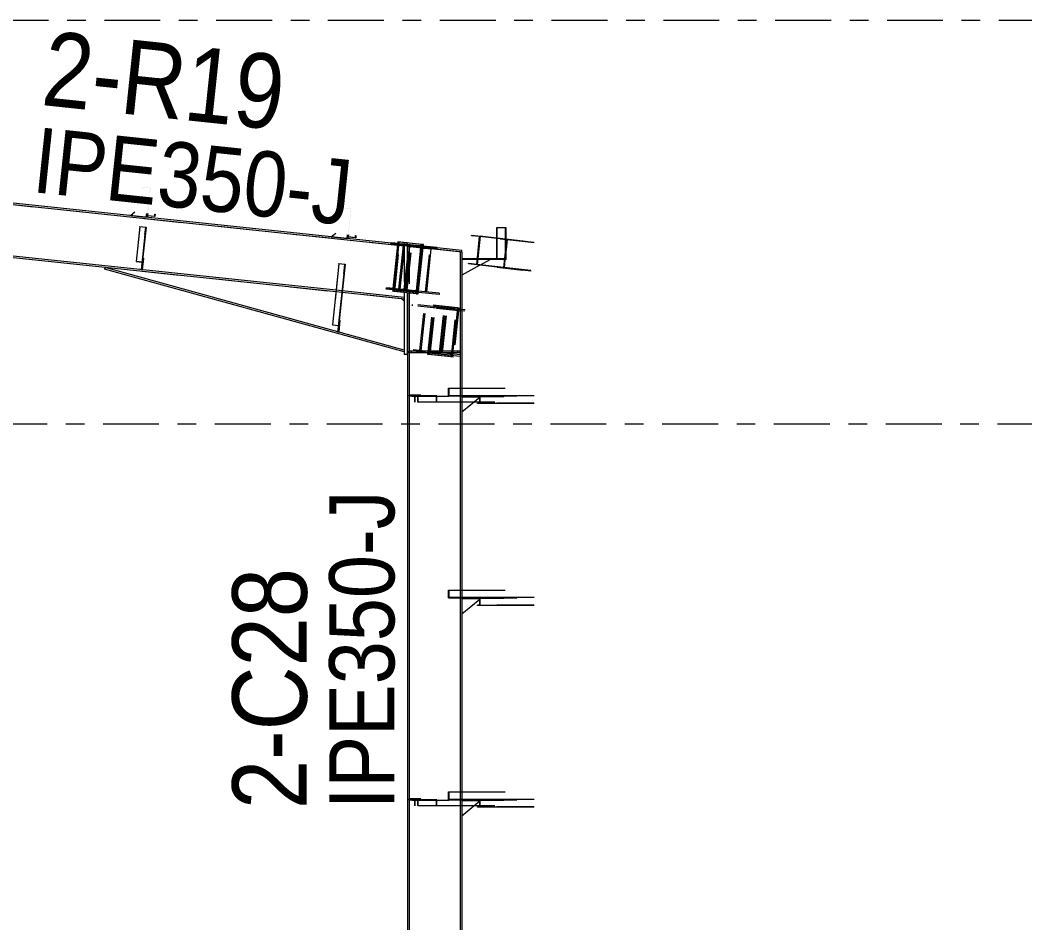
# Model space of a CAD drawing. Header units: millimetres. Extents: x -49 to 773, y -69 to 505.
# Drawn here: x 315.6 to 369.8, y 237.4 to 285.8 of the extents above; entities that cross this region are included whole.
import ezdxf

# ---------------------------------------------------------------- set-up
doc = ezdxf.new("R2010")
doc.units = ezdxf.units.MM
for name, pattern in [('XKITLINE00', [0]), ('XKITLINE02', [4, 2, -2]), ('XKITLINE03', [6, 3, -1, 1, -1])]:
    doc.linetypes.add(name, pattern=pattern)
for name, color, linetype, lineweight in [('Part', 2, 'Continuous', 0), ('PartMark', 7, 'Continuous', 0), ('S-grid', 1, 'Continuous', 0)]:
    doc.layers.add(name, color=color, linetype=linetype, lineweight=lineweight)
doc.styles.add('ARIAL', font='ARIAL.TTF')

# ---------------------------------------------------------------- blocks, each defined once
blk = doc.blocks.new('*A112')
at = {"layer": 'Part'}
blk.add_hatch(color=3, dxfattribs=at).paths.add_polyline_path([(333.544, 274.131), (333.555, 274.24), (333.57, 274.239), (333.557, 274.114), (333.143, 274.158), (333.3, 275.651), (332.916, 275.692), (332.904, 275.583), (332.889, 275.584), (332.902, 275.709), (333.317, 275.665), (333.159, 274.171)], flags=17)
blk = doc.blocks.new('*A113')
at = {"layer": 'Part'}
blk.add_hatch(color=3, dxfattribs=at).paths.add_polyline_path([(337.55, 265.605), (337.55, 265.622), (337.905, 265.622), (337.905, 265.288), (337.887, 265.288), (337.887, 265.605)], flags=17)
blk = doc.blocks.new('*A114')
at = {"layer": 'Part'}
blk.add_hatch(color=3, dxfattribs=at).paths.add_polyline_path([(321.972, 274.702), (321.974, 274.723), (322.305, 274.688), (322.263, 274.286), (322.246, 274.288), (322.286, 274.669)], flags=17)
blk = doc.blocks.new('*A115')
at = {"layer": 'Part'}
blk.add_hatch(color=3, dxfattribs=at).paths.add_polyline_path([(332.655, 272.709), (332.657, 272.735), (332.989, 272.7), (332.934, 272.181), (332.918, 272.183), (332.97, 272.676)], flags=17)
blk = doc.blocks.new('*A116')
at = {"layer": 'Part'}
blk.add_hatch(color=3, dxfattribs=at).paths.add_polyline_path([(335.449, 273.771), (335.457, 273.846), (336.848, 273.699), (336.84, 273.624), (336.174, 273.694), (335.928, 271.357), (336.593, 271.287), (336.585, 271.213), (335.195, 271.359), (335.202, 271.434), (335.868, 271.364), (336.114, 273.701)], flags=17)
blk = doc.blocks.new('*A166')
at = {"layer": 'Part'}
blk.add_hatch(color=3, dxfattribs=at).paths.add_polyline_path([(338.549, 255.19), (338.549, 254.803), (340.227, 254.803), (340.227, 254.387), (340.088, 254.387), (340.088, 254.402), (340.211, 254.402), (340.211, 254.788), (338.532, 254.788), (338.532, 255.205), (338.672, 255.205), (338.672, 255.19)], flags=17)
blk = doc.blocks.new('*A167')
at = {"layer": 'Part'}
blk.add_hatch(color=3, dxfattribs=at).paths.add_polyline_path([(338.549, 255.19), (338.549, 254.803), (340.227, 254.803), (340.227, 254.387), (340.088, 254.387), (340.088, 254.402), (340.211, 254.402), (340.211, 254.788), (338.532, 254.788), (338.532, 255.205), (338.672, 255.205), (338.672, 255.19)], flags=17)
blk = doc.blocks.new('*A176')
at = {"layer": 'Part'}
blk.add_hatch(color=3, dxfattribs=at).paths.add_polyline_path([(337.55, 243.938), (337.55, 243.955), (337.905, 243.955), (337.905, 243.622), (337.887, 243.622), (337.887, 243.938)], flags=17)
blk = doc.blocks.new('*A177')
at = {"layer": 'Part'}
blk.add_hatch(color=3, dxfattribs=at).paths.add_polyline_path([(322.77, 275.267), (322.782, 275.377), (322.797, 275.375), (322.784, 275.251), (322.369, 275.294), (322.527, 276.788), (322.142, 276.828), (322.131, 276.719), (322.116, 276.721), (322.129, 276.845), (322.543, 276.801), (322.386, 275.308)], flags=17)
blk = doc.blocks.new('*A207')
at = {"layer": 'Part'}
blk.add_hatch(color=3, dxfattribs=at).paths.add_polyline_path([(338.549, 244.357), (338.549, 243.97), (340.227, 243.97), (340.227, 243.553), (340.088, 243.553), (340.088, 243.568), (340.211, 243.568), (340.211, 243.955), (338.532, 243.955), (338.532, 244.372), (338.672, 244.372), (338.672, 244.357)], flags=17)
blk = doc.blocks.new('*A208')
at = {"layer": 'Part'}
blk.add_hatch(color=3, dxfattribs=at).paths.add_polyline_path([(338.549, 244.357), (338.549, 243.97), (340.227, 243.97), (340.227, 243.553), (340.088, 243.553), (340.088, 243.568), (340.211, 243.568), (340.211, 243.955), (338.532, 243.955), (338.532, 244.372), (338.672, 244.372), (338.672, 244.357)], flags=17)
blk = doc.blocks.new('*A213')
at = {"layer": 'Part'}
blk.add_hatch(color=3, dxfattribs=at).paths.add_polyline_path([(339.762, 274.225), (339.764, 274.242), (340.227, 274.192), (340.066, 272.659), (339.602, 272.708), (339.604, 272.725), (340.049, 272.677), (340.207, 274.178)], flags=17)
blk = doc.blocks.new('*A214')
at = {"layer": 'Part'}
blk.add_hatch(color=3, dxfattribs=at).paths.add_polyline_path([(338.549, 266.023), (338.549, 265.637), (340.227, 265.637), (340.227, 265.22), (340.088, 265.22), (340.088, 265.235), (340.211, 265.235), (340.211, 265.622), (338.532, 265.622), (338.532, 266.038), (338.672, 266.038), (338.672, 266.023)], flags=17)
blk = doc.blocks.new('*A215')
at = {"layer": 'Part'}
blk.add_hatch(color=3, dxfattribs=at).paths.add_polyline_path([(338.549, 266.023), (338.549, 265.637), (340.227, 265.637), (340.227, 265.22), (340.088, 265.22), (340.088, 265.235), (340.211, 265.235), (340.211, 265.622), (338.532, 265.622), (338.532, 266.038), (338.672, 266.038), (338.672, 266.023)], flags=17)
blk = doc.blocks.new('*A216')
at = {"layer": 'Part'}
blk.add_hatch(color=3, dxfattribs=at).paths.add_polyline_path([(333.544, 274.131), (333.555, 274.24), (333.57, 274.239), (333.557, 274.114), (333.143, 274.158), (333.3, 275.651), (332.916, 275.692), (332.904, 275.583), (332.889, 275.584), (332.902, 275.709), (333.317, 275.665), (333.159, 274.171)], flags=17)
blk = doc.blocks.new('*A217')
at = {"layer": 'Part'}
blk.add_hatch(color=3, dxfattribs=at).paths.add_polyline_path([(322.77, 275.267), (322.782, 275.377), (322.797, 275.375), (322.784, 275.251), (322.369, 275.294), (322.527, 276.788), (322.142, 276.828), (322.131, 276.719), (322.116, 276.721), (322.129, 276.845), (322.543, 276.801), (322.386, 275.308)], flags=17)
blk = doc.blocks.new('*A733')
at = {"layer": 'S-grid', "color": 1, "linetype": 'XKITLINE03', "lineweight": 0}
blk.add_line((134.068, 285.788), (369.833, 285.788), dxfattribs=at)
blk = doc.blocks.new('*A734')
at = {"layer": 'S-grid', "color": 1, "linetype": 'XKITLINE03', "lineweight": 0}
blk.add_line((-10, 264.122), (369.833, 264.122), dxfattribs=at)
blk = doc.blocks.new('*A739')
at = {"layer": 'Part', "color": 2, "linetype": 'XKITLINE00', "lineweight": 0}
for p, q in [((333.143, 274.158), (333.155, 274.274)), ((333.557, 274.114), (333.143, 274.158)), ((333.17, 274.273), (333.159, 274.171)), ((333.159, 274.171), (333.544, 274.131)), ((333.544, 274.131), (333.554, 274.232)), ((333.554, 274.232), (333.555, 274.24)), ((333.555, 274.24), (333.57, 274.239)), ((333.569, 274.23), (333.557, 274.114)), ((333.57, 274.239), (333.569, 274.23))]:
    blk.add_line(p, q, dxfattribs=at)
blk = doc.blocks.new('*A740')
at = {"layer": 'Part', "color": 2, "linetype": 'XKITLINE00', "lineweight": 0}
for p, q in [((320.109, 272.516), (320.085, 272.428)), ((336.15, 268.086), (320.109, 272.516)), ((336.15, 267.991), (320.085, 272.428)), ((336.15, 270.703), (336.029, 270.837))]:
    blk.add_line(p, q, dxfattribs=at)
at = {"layer": 'Part', "color": 7, "linetype": 'XKITLINE02', "lineweight": 0}
for p, q in [((336.029, 270.837), (320.109, 272.516)), ((336.15, 270.703), (336.15, 267.991))]:
    blk.add_line(p, q, dxfattribs=at)
blk = doc.blocks.new('*A741')
at = {"layer": 'Part', "color": 7, "linetype": 'XKITLINE02', "lineweight": 0}
for p, q in [((341.505, 265.622), (339.25, 265.622)), ((339.25, 265.622), (339.25, 265.58)), ((339.25, 265.622), (339.25, 265.58)), ((340.116, 265.58), (340.116, 265.622)), ((341.505, 265.58), (340.211, 265.58)), ((341.021, 265.58), (341.021, 265.622)), ((341.505, 265.58), (341.505, 265.622))]:
    blk.add_line(p, q, dxfattribs=at)
at = {"layer": 'Part', "color": 2, "linetype": 'XKITLINE00', "lineweight": 0}
for p, q in [((339.25, 265.58), (340.211, 265.58)), ((339.86, 265.58), (339.86, 265.622))]:
    blk.add_line(p, q, dxfattribs=at)
blk = doc.blocks.new('*A742')
at = {"layer": 'Part', "color": 7, "linetype": 'XKITLINE02', "lineweight": 0}
for p, q in [((336.56, 265.622), (336.56, 265.605)), ((341.024, 265.622), (336.56, 265.622)), ((336.56, 265.605), (340.993, 265.605)), ((336.73, 265.288), (336.73, 265.605)), ((336.739, 265.288), (336.739, 265.622)), ((339.906, 265.288), (336.73, 265.288)), ((341.024, 265.288), (340.211, 265.288))]:
    blk.add_line(p, q, dxfattribs=at)
at = {"layer": 'Part', "color": 2, "linetype": 'XKITLINE00', "lineweight": 0}
blk.add_line((340.211, 265.288), (339.906, 265.288), dxfattribs=at)
blk = doc.blocks.new('*A743')
at = {"layer": 'Part', "color": 2, "linetype": 'XKITLINE00', "lineweight": 0}
for p, q in [((336.597, 265.622), (336.597, 265.605)), ((336.597, 265.605), (337.55, 265.605)), ((337.905, 265.622), (336.729, 265.622)), ((336.895, 265.288), (336.895, 265.605)), ((337.55, 265.605), (337.55, 265.622)), ((337.887, 265.605), (337.55, 265.605)), ((337.887, 265.288), (337.887, 265.605)), ((337.905, 265.288), (337.905, 265.622)), ((337.905, 265.288), (336.895, 265.288))]:
    blk.add_line(p, q, dxfattribs=at)
at = {"layer": 'Part', "color": 7, "linetype": 'XKITLINE02', "lineweight": 0}
for p, q in [((336.729, 265.622), (336.597, 265.622)), ((336.91, 265.288), (336.91, 265.622))]:
    blk.add_line(p, q, dxfattribs=at)
blk = doc.blocks.new('*A744')
at = {"layer": 'Part', "color": 7, "linetype": 'XKITLINE02', "lineweight": 0}
for p, q in [((337.05, 265.663), (336.425, 265.663)), ((336.425, 265.663), (336.425, 265.622)), ((336.425, 265.622), (337.05, 265.622)), ((336.55, 265.622), (336.55, 265.663)), ((337.05, 265.622), (337.05, 265.663))]:
    blk.add_line(p, q, dxfattribs=at)
blk = doc.blocks.new('*A745')
at = {"layer": 'Part', "color": 2, "linetype": 'XKITLINE00', "lineweight": 0}
for p, q in [((337.05, 265.663), (336.425, 265.663)), ((336.729, 265.622), (336.425, 265.622)), ((337.05, 265.622), (337.05, 265.663))]:
    blk.add_line(p, q, dxfattribs=at)
at = {"layer": 'Part', "color": 7, "linetype": 'XKITLINE02', "lineweight": 0}
for p, q in [((336.425, 265.622), (336.425, 265.663)), ((336.55, 265.622), (336.55, 265.663)), ((337.05, 265.622), (336.729, 265.622))]:
    blk.add_line(p, q, dxfattribs=at)
blk = doc.blocks.new('*A746')
at = {"layer": 'Part', "color": 7, "linetype": 'XKITLINE02', "lineweight": 0}
for p, q in [((336.594, 270.541), (336.586, 270.467)), ((338.878, 270.225), (336.586, 270.467)), ((338.886, 270.3), (336.594, 270.541)), ((337.005, 268.06), (337.252, 270.397)), ((337.065, 268.053), (337.312, 270.39)), ((337.767, 270.342), (337.775, 270.417)), ((337.977, 270.32), (337.985, 270.395)), ((338.052, 267.949), (338.298, 270.286)), ((338.1, 267.944), (338.346, 270.281)), ((338.878, 270.225), (338.886, 270.3)), ((336.34, 268.13), (336.333, 268.069)), ((338.624, 267.813), (336.333, 268.055)), ((338.631, 267.888), (336.34, 268.13)), ((337.512, 267.931), (337.52, 268.005)), ((337.723, 267.908), (337.731, 267.983)), ((338.631, 267.888), (338.624, 267.813))]:
    blk.add_line(p, q, dxfattribs=at)
at = {"layer": 'Part', "color": 2, "linetype": 'XKITLINE00', "lineweight": 0}
for p in [(336.333, 268.069), (336.333, 268.055)]:
    blk.add_line(p, (336.332, 268.055), dxfattribs=at)
blk = doc.blocks.new('*A747')
at = {"layer": 'Part', "color": 7, "linetype": 'XKITLINE02', "lineweight": 0}
for p, q in [((337.43, 267.856), (337.709, 270.508)), ((337.485, 267.85), (337.765, 270.502)), ((337.709, 270.508), (339.024, 270.369)), ((338.689, 267.723), (338.969, 270.375)), ((339.024, 270.369), (338.745, 267.717)), ((338.745, 267.717), (337.43, 267.856))]:
    blk.add_line(p, q, dxfattribs=at)
blk = doc.blocks.new('*A748')
at = {"layer": 'Part', "color": 7, "linetype": 'XKITLINE02', "lineweight": 0}
for p, q in [((337.493, 267.849), (337.772, 270.501)), ((337.549, 267.843), (337.828, 270.495)), ((337.772, 270.501), (339.088, 270.362)), ((338.752, 267.716), (339.032, 270.368)), ((339.088, 270.362), (338.808, 267.71)), ((338.808, 267.71), (337.493, 267.849))]:
    blk.add_line(p, q, dxfattribs=at)
blk = doc.blocks.new('*A749')
at = {"layer": 'Part', "color": 7, "linetype": 'XKITLINE02', "lineweight": 0}
for p, q in [((339.25, 265.58), (339.25, 264.747)), ((340.259, 265.58), (339.25, 265.58)), ((340.211, 265.54), (340.259, 265.58))]:
    blk.add_line(p, q, dxfattribs=at)
at = {"layer": 'Part', "color": 2, "linetype": 'XKITLINE00', "lineweight": 0}
blk.add_line((340.211, 265.54), (339.25, 264.747), dxfattribs=at)
blk = doc.blocks.new('*A750')
at = {"layer": 'Part', "color": 7, "linetype": 'XKITLINE02', "lineweight": 0}
for p, q in [((341.505, 254.788), (339.25, 254.788)), ((339.25, 254.788), (339.25, 254.747)), ((339.25, 254.788), (339.25, 254.747)), ((340.116, 254.747), (340.116, 254.788)), ((341.505, 254.747), (340.211, 254.747)), ((341.021, 254.747), (341.021, 254.788)), ((341.505, 254.747), (341.505, 254.788))]:
    blk.add_line(p, q, dxfattribs=at)
at = {"layer": 'Part', "color": 2, "linetype": 'XKITLINE00', "lineweight": 0}
for p, q in [((339.25, 254.747), (340.211, 254.747)), ((339.86, 254.747), (339.86, 254.788))]:
    blk.add_line(p, q, dxfattribs=at)
blk = doc.blocks.new('*A751')
at = {"layer": 'Part', "color": 7, "linetype": 'XKITLINE02', "lineweight": 0}
for p, q in [((339.25, 254.747), (339.25, 253.913)), ((340.259, 254.747), (339.25, 254.747)), ((340.211, 254.707), (340.259, 254.747))]:
    blk.add_line(p, q, dxfattribs=at)
at = {"layer": 'Part', "color": 2, "linetype": 'XKITLINE00', "lineweight": 0}
blk.add_line((340.211, 254.707), (339.25, 253.913), dxfattribs=at)
blk = doc.blocks.new('*A752')
at = {"layer": 'Part', "color": 7, "linetype": 'XKITLINE02', "lineweight": 0}
for p, q in [((332.671, 269.686), (332.606, 269.065)), ((332.647, 269.061), (332.712, 269.682)), ((332.712, 269.682), (332.671, 269.686)), ((332.606, 269.065), (332.647, 269.061)), ((332.619, 269.189), (332.66, 269.185))]:
    blk.add_line(p, q, dxfattribs=at)
blk = doc.blocks.new('*A753')
at = {"layer": 'Part', "color": 2, "linetype": 'XKITLINE00', "lineweight": 0}
for p, q in [((332.606, 269.065), (332.649, 269.473)), ((332.712, 269.682), (332.647, 269.061)), ((332.671, 269.686), (332.712, 269.682)), ((332.647, 269.061), (332.606, 269.065))]:
    blk.add_line(p, q, dxfattribs=at)
at = {"layer": 'Part', "color": 7, "linetype": 'XKITLINE02', "lineweight": 0}
for p, q in [((332.649, 269.473), (332.671, 269.686)), ((332.619, 269.189), (332.66, 269.185))]:
    blk.add_line(p, q, dxfattribs=at)
blk = doc.blocks.new('*A754')
at = {"layer": 'Part', "color": 7, "linetype": 'XKITLINE02', "lineweight": 0}
for p, q in [((339.158, 268.024), (336.425, 268.024)), ((336.425, 268.024), (336.425, 267.94)), ((339.158, 267.94), (336.425, 267.94)), ((336.55, 267.94), (336.55, 268.024)), ((339.033, 267.94), (339.033, 268.024)), ((339.158, 267.94), (339.158, 268.024))]:
    blk.add_line(p, q, dxfattribs=at)
blk = doc.blocks.new('*A755')
at = {"layer": 'Part', "color": 2, "linetype": 'XKITLINE00', "lineweight": 0}
for p, q in [((339.158, 268.024), (336.425, 268.024)), ((339.158, 267.94), (336.425, 267.94))]:
    blk.add_line(p, q, dxfattribs=at)
at = {"layer": 'Part', "color": 7, "linetype": 'XKITLINE02', "lineweight": 0}
for p, q in [((336.425, 267.94), (336.425, 268.024)), ((336.55, 267.94), (336.55, 268.024)), ((339.033, 267.94), (339.033, 268.024)), ((339.158, 267.94), (339.158, 268.024))]:
    blk.add_line(p, q, dxfattribs=at)
blk = doc.blocks.new('*A756')
at = {"layer": 'Part', "color": 2, "linetype": 'XKITLINE00', "lineweight": 0}
for p, q in [((321.972, 274.702), (321.775, 272.841)), ((321.972, 274.702), (321.974, 274.723)), ((322.286, 274.669), (321.972, 274.702)), ((321.974, 274.723), (322.305, 274.688)), ((322.305, 274.688), (322.101, 272.752)), ((322.246, 274.288), (322.286, 274.669)), ((322.246, 274.288), (322.063, 272.548)), ((322.263, 274.286), (322.246, 274.288)), ((321.775, 272.841), (322.09, 272.808)), ((322.063, 272.548), (322.079, 272.546))]:
    blk.add_line(p, q, dxfattribs=at)
at = {"layer": 'Part', "color": 7, "linetype": 'XKITLINE02', "lineweight": 0}
for p, q in [((321.777, 272.855), (322.108, 272.82)), ((322.101, 272.752), (322.079, 272.546))]:
    blk.add_line(p, q, dxfattribs=at)
blk = doc.blocks.new('*A757')
at = {"layer": 'Part', "color": 7, "linetype": 'XKITLINE02', "lineweight": 0}
for p, q in [((321.974, 274.723), (321.775, 272.841)), ((322.286, 274.669), (322.063, 272.548)), ((322.079, 272.546), (322.305, 274.688)), ((321.775, 272.841), (322.09, 272.808)), ((321.777, 272.855), (322.108, 272.82)), ((322.063, 272.548), (322.079, 272.546))]:
    blk.add_line(p, q, dxfattribs=at)
blk = doc.blocks.new('*A758')
at = {"layer": 'Part', "color": 7, "linetype": 'XKITLINE02', "lineweight": 0}
for p, q in [((322.101, 272.752), (322.13, 273.024)), ((322.077, 272.526), (322.119, 272.522)), ((322.106, 272.398), (322.064, 272.402))]:
    blk.add_line(p, q, dxfattribs=at)
at = {"layer": 'Part', "color": 2, "linetype": 'XKITLINE00', "lineweight": 0}
for p, q in [((322.13, 273.024), (322.171, 273.019)), ((322.064, 272.402), (322.101, 272.752)), ((322.171, 273.019), (322.106, 272.398))]:
    blk.add_line(p, q, dxfattribs=at)
blk = doc.blocks.new('*A759')
at = {"layer": 'Part', "color": 7, "linetype": 'XKITLINE02', "lineweight": 0}
for p, q in [((322.13, 273.024), (322.064, 272.402)), ((322.171, 273.019), (322.13, 273.024)), ((322.077, 272.526), (322.119, 272.522)), ((322.106, 272.398), (322.171, 273.019)), ((322.064, 272.402), (322.106, 272.398))]:
    blk.add_line(p, q, dxfattribs=at)
blk = doc.blocks.new('*A760')
at = {"layer": 'Part', "color": 2, "linetype": 'XKITLINE00', "lineweight": 0}
blk.add_line((321.71, 275.481), (321.49, 275.303), dxfattribs=at)
at = {"layer": 'Part', "color": 7, "linetype": 'XKITLINE02', "lineweight": 0}
for p, q in [((321.49, 275.303), (322.319, 275.216)), ((322.319, 275.216), (322.34, 275.415))]:
    blk.add_line(p, q, dxfattribs=at)
blk = doc.blocks.new('*A761')
at = {"layer": 'Part', "color": 2, "linetype": 'XKITLINE00', "lineweight": 0}
for p, q in [((322.34, 275.415), (322.319, 275.216)), ((322.369, 275.294), (322.36, 275.212))]:
    blk.add_line(p, q, dxfattribs=at)
at = {"layer": 'Part', "color": 7, "linetype": 'XKITLINE02', "lineweight": 0}
for p, q in [((322.36, 275.212), (322.319, 275.216)), ((322.369, 275.294), (322.381, 275.41))]:
    blk.add_line(p, q, dxfattribs=at)
blk = doc.blocks.new('*A764')
at = {"layer": 'Part', "color": 7, "linetype": 'XKITLINE02', "lineweight": 0}
for p, q in [((335.988, 273.714), (335.996, 273.789)), ((337.174, 273.589), (335.988, 273.714)), ((337.182, 273.664), (335.996, 273.789)), ((336.273, 271.321), (336.52, 273.658)), ((336.322, 271.316), (336.568, 273.653)), ((336.522, 273.658), (336.529, 273.732)), ((337.1, 273.597), (337.107, 273.671)), ((337.182, 273.539), (337.187, 273.588)), ((337.242, 273.533), (337.182, 273.539)), ((337.308, 271.212), (337.549, 273.501)), ((335.734, 271.302), (335.742, 271.377)), ((335.734, 271.302), (336.919, 271.177)), ((336.927, 271.252), (335.742, 271.377)), ((336.635, 271.207), (336.643, 271.282)), ((336.845, 271.185), (336.853, 271.26))]:
    blk.add_line(p, q, dxfattribs=at)
at = {"layer": 'Part', "color": 2, "linetype": 'XKITLINE00', "lineweight": 0}
for p, q in [((337.912, 273.511), (337.174, 273.589)), ((337.92, 273.586), (337.182, 273.664)), ((337.242, 273.533), (337.247, 273.581)), ((337.912, 273.511), (337.92, 273.586)), ((337.61, 273.494), (337.242, 273.533)), ((337.368, 271.206), (337.61, 273.494)), ((338.026, 271.061), (336.919, 271.177)), ((338.034, 271.135), (336.927, 271.252)), ((338.034, 271.135), (338.026, 271.061))]:
    blk.add_line(p, q, dxfattribs=at)
blk = doc.blocks.new('*A765')
at = {"layer": 'Part', "color": 7, "linetype": 'XKITLINE02', "lineweight": 0}
for p, q in [((335.875, 273.885), (335.595, 271.233)), ((335.651, 271.227), (335.931, 273.879)), ((337.127, 273.753), (335.875, 273.885)), ((336.847, 271.101), (335.595, 271.233))]:
    blk.add_line(p, q, dxfattribs=at)
at = {"layer": 'Part', "color": 2, "linetype": 'XKITLINE00', "lineweight": 0}
for p, q in [((336.855, 271.1), (337.135, 273.752)), ((336.911, 271.095), (337.19, 273.747)), ((337.19, 273.747), (337.127, 273.753)), ((336.911, 271.095), (336.847, 271.101))]:
    blk.add_line(p, q, dxfattribs=at)
blk = doc.blocks.new('*A766')
at = {"layer": 'Part', "color": 2, "linetype": 'XKITLINE00', "lineweight": 0}
for p, q in [((335.795, 273.734), (335.549, 271.397)), ((335.812, 273.892), (335.803, 273.809)), ((337.071, 273.759), (335.812, 273.892)), ((336.792, 271.107), (337.071, 273.759)), ((336.847, 271.101), (337.127, 273.753)), ((337.071, 273.759), (337.127, 273.753)), ((335.541, 271.323), (335.532, 271.24)), ((336.792, 271.107), (335.532, 271.24)), ((336.847, 271.101), (336.792, 271.107))]:
    blk.add_line(p, q, dxfattribs=at)
at = {"layer": 'Part', "color": 7, "linetype": 'XKITLINE02', "lineweight": 0}
for p, q in [((335.588, 271.234), (335.868, 273.886)), ((335.803, 273.809), (335.795, 273.734)), ((337.127, 273.753), (337.071, 273.759)), ((335.549, 271.397), (335.541, 271.323)), ((336.792, 271.107), (336.847, 271.101))]:
    blk.add_line(p, q, dxfattribs=at)
blk = doc.blocks.new('*A767')
at = {"layer": 'Part', "color": 2, "linetype": 'XKITLINE00', "lineweight": 0}
blk.add_line((332.484, 274.345), (332.264, 274.167), dxfattribs=at)
at = {"layer": 'Part', "color": 7, "linetype": 'XKITLINE02', "lineweight": 0}
for p, q in [((332.264, 274.167), (333.093, 274.08)), ((333.093, 274.08), (333.114, 274.278))]:
    blk.add_line(p, q, dxfattribs=at)
blk = doc.blocks.new('*A768')
at = {"layer": 'Part', "color": 2, "linetype": 'XKITLINE00', "lineweight": 0}
for p, q in [((333.114, 274.278), (333.093, 274.08)), ((333.143, 274.158), (333.134, 274.075))]:
    blk.add_line(p, q, dxfattribs=at)
at = {"layer": 'Part', "color": 7, "linetype": 'XKITLINE02', "lineweight": 0}
for p, q in [((333.143, 274.158), (333.155, 274.274)), ((333.134, 274.075), (333.093, 274.08))]:
    blk.add_line(p, q, dxfattribs=at)
blk = doc.blocks.new('*A769')
at = {"layer": 'Part', "color": 7, "linetype": 'XKITLINE02', "lineweight": 0}
for p, q in [((332.657, 272.735), (332.309, 269.433)), ((332.97, 272.676), (332.603, 269.199)), ((332.619, 269.197), (332.989, 272.7)), ((332.309, 269.433), (332.624, 269.4)), ((332.31, 269.444), (332.642, 269.409)), ((332.603, 269.199), (332.619, 269.197))]:
    blk.add_line(p, q, dxfattribs=at)
blk = doc.blocks.new('*A770')
at = {"layer": 'Part', "color": 2, "linetype": 'XKITLINE00', "lineweight": 0}
for p, q in [((332.655, 272.709), (332.309, 269.433)), ((332.989, 272.7), (332.649, 269.473)), ((332.655, 272.709), (332.657, 272.735)), ((332.97, 272.676), (332.655, 272.709)), ((332.657, 272.735), (332.989, 272.7)), ((332.918, 272.183), (332.97, 272.676)), ((332.918, 272.183), (332.603, 269.199)), ((332.918, 272.183), (332.934, 272.181)), ((332.309, 269.433), (332.624, 269.4)), ((332.603, 269.199), (332.619, 269.197))]:
    blk.add_line(p, q, dxfattribs=at)
at = {"layer": 'Part', "color": 7, "linetype": 'XKITLINE02', "lineweight": 0}
for p, q in [((332.31, 269.444), (332.642, 269.409)), ((332.619, 269.197), (332.649, 269.473))]:
    blk.add_line(p, q, dxfattribs=at)
blk = doc.blocks.new('*A771')
at = {"layer": 'Part', "color": 7, "linetype": 'XKITLINE02', "lineweight": 0}
for p, q in [((336.15, 273.84), (336.15, 270.916)), ((336.3, 273.84), (336.15, 273.84)), ((336.317, 273.84), (336.317, 271.157))]:
    blk.add_line(p, q, dxfattribs=at)
at = {"layer": 'Part', "color": 2, "linetype": 'XKITLINE00', "lineweight": 0}
for p, q in [((336.317, 273.84), (336.3, 273.84)), ((336.317, 273.839), (336.317, 273.84)), ((336.15, 271.175), (336.15, 267.84)), ((336.317, 271.157), (336.317, 267.84)), ((336.317, 267.84), (336.15, 267.84))]:
    blk.add_line(p, q, dxfattribs=at)
blk = doc.blocks.new('*A772')
at = {"layer": 'Part', "color": 7, "linetype": 'XKITLINE02', "lineweight": 0}
for p, q in [((336.342, 273.737), (336.333, 273.654)), ((336.333, 273.654), (337.245, 273.558)), ((336.342, 273.737), (337.919, 273.571))]:
    blk.add_line(p, q, dxfattribs=at)
at = {"layer": 'Part', "color": 2, "linetype": 'XKITLINE00', "lineweight": 0}
for p, q in [((339.259, 273.429), (337.919, 273.571)), ((339.25, 273.346), (337.245, 273.558)), ((339.25, 273.346), (339.259, 273.429))]:
    blk.add_line(p, q, dxfattribs=at)
blk = doc.blocks.new('*A773')
at = {"layer": 'Part', "color": 2, "linetype": 'XKITLINE00', "lineweight": 0}
for p, q in [((341.624, 274.651), (341.103, 274.651)), ((341.103, 274.651), (341.103, 272.989)), ((341.14, 272.989), (341.14, 274.651)), ((341.624, 272.989), (341.624, 274.651)), ((341.103, 272.989), (341.624, 272.989))]:
    blk.add_line(p, q, dxfattribs=at)
at = {"layer": 'Part', "color": 7, "linetype": 'XKITLINE02', "lineweight": 0}
blk.add_line((341.587, 272.989), (341.587, 274.651), dxfattribs=at)
blk = doc.blocks.new('*A774')
at = {"layer": 'Part', "color": 7, "linetype": 'XKITLINE02', "lineweight": 0}
for p, q in [((339.25, 272.947), (339.25, 272.114)), ((340.78, 272.947), (339.25, 272.947)), ((340.219, 272.642), (340.78, 272.947))]:
    blk.add_line(p, q, dxfattribs=at)
at = {"layer": 'Part', "color": 2, "linetype": 'XKITLINE00', "lineweight": 0}
blk.add_line((340.219, 272.642), (339.25, 272.114), dxfattribs=at)
blk = doc.blocks.new('*A775')
at = {"layer": 'Part', "color": 2, "linetype": 'XKITLINE00', "lineweight": 0}
for p, q in [((340.082, 272.989), (339.25, 272.989)), ((340.077, 272.947), (339.25, 272.947)), ((339.86, 272.947), (339.86, 272.989)), ((341.624, 272.947), (341.006, 272.947)), ((341.624, 272.989), (341.01, 272.989)), ((341.14, 272.947), (341.14, 272.989)), ((341.624, 272.947), (341.624, 272.989))]:
    blk.add_line(p, q, dxfattribs=at)
at = {"layer": 'Part', "color": 7, "linetype": 'XKITLINE02', "lineweight": 0}
for p, q in [((339.25, 272.989), (339.25, 272.947)), ((341.006, 272.947), (340.077, 272.947)), ((341.01, 272.989), (340.082, 272.989)), ((340.116, 272.947), (340.116, 272.989))]:
    blk.add_line(p, q, dxfattribs=at)
blk = doc.blocks.new('*A776')
at = {"layer": 'Part', "color": 2, "linetype": 'XKITLINE00', "lineweight": 0}
for p, q in [((335.449, 273.771), (335.457, 273.846)), ((336.114, 273.701), (335.449, 273.771)), ((335.457, 273.846), (336.848, 273.699)), ((335.868, 271.364), (336.114, 273.701)), ((336.174, 273.694), (335.928, 271.357)), ((336.84, 273.624), (336.174, 273.694)), ((336.449, 273.666), (336.203, 271.328)), ((336.848, 273.699), (336.84, 273.624)), ((336.981, 273.609), (336.84, 273.624)), ((336.989, 273.684), (336.848, 273.699)), ((336.989, 273.684), (336.981, 273.609)), ((335.195, 271.359), (335.202, 271.434)), ((335.202, 271.434), (335.868, 271.364)), ((336.585, 271.213), (335.195, 271.359)), ((335.928, 271.357), (336.593, 271.287)), ((336.593, 271.287), (336.585, 271.213)), ((336.726, 271.198), (336.585, 271.213)), ((336.734, 271.272), (336.593, 271.287)), ((336.734, 271.272), (336.726, 271.198))]:
    blk.add_line(p, q, dxfattribs=at)
at = {"layer": 'Part', "color": 7, "linetype": 'XKITLINE02', "lineweight": 0}
for p, q in [((335.87, 273.727), (335.449, 273.771)), ((335.877, 273.801), (335.457, 273.846)), ((335.87, 273.727), (335.877, 273.801)), ((336.401, 273.671), (335.87, 273.727)), ((335.877, 273.801), (336.989, 273.684)), ((336.401, 273.671), (336.114, 273.701)), ((336.154, 271.334), (336.401, 273.671)), ((336.449, 273.666), (336.174, 273.694)), ((336.981, 273.609), (336.449, 273.666)), ((335.623, 271.39), (335.202, 271.434)), ((335.615, 271.315), (335.195, 271.359)), ((335.615, 271.315), (335.623, 271.39)), ((336.726, 271.198), (335.615, 271.315)), ((335.623, 271.39), (336.154, 271.334)), ((336.154, 271.334), (335.868, 271.364)), ((336.203, 271.328), (335.928, 271.357)), ((336.203, 271.328), (336.734, 271.272))]:
    blk.add_line(p, q, dxfattribs=at)
blk = doc.blocks.new('*A778')
at = {"layer": 'Part', "color": 7, "linetype": 'XKITLINE02', "lineweight": 0}
for p, q in [((337.894, 270.404), (337.886, 270.33)), ((337.886, 270.33), (339.25, 270.186)), ((337.894, 270.404), (339.25, 270.261)), ((338.171, 267.937), (338.417, 270.274)), ((338.219, 267.932), (338.465, 270.269)), ((338.997, 270.213), (339.005, 270.287)), ((337.639, 267.993), (337.631, 267.918)), ((337.631, 267.918), (339.163, 267.757)), ((339.171, 267.831), (337.639, 267.993)), ((338.742, 267.801), (338.75, 267.876))]:
    blk.add_line(p, q, dxfattribs=at)
at = {"layer": 'Part', "color": 2, "linetype": 'XKITLINE00', "lineweight": 0}
for p, q in [((339.425, 270.243), (339.25, 270.261)), ((339.417, 270.168), (339.25, 270.186))]:
    blk.add_line(p, q, dxfattribs=at)
blk = doc.blocks.new('*A934')
at = {"layer": 'Part', "color": 2, "linetype": 'XKITLINE00', "lineweight": 0}
for p, q in [((338.532, 254.788), (338.532, 255.205)), ((338.532, 255.205), (341.583, 255.205)), ((341.583, 255.19), (338.549, 255.19)), ((338.549, 255.19), (338.549, 254.803)), ((338.672, 255.19), (338.672, 255.205)), ((338.532, 254.788), (340.211, 254.788)), ((343.139, 254.803), (338.549, 254.803)), ((340.211, 254.402), (340.211, 254.788)), ((340.227, 254.387), (340.227, 254.803)), ((340.088, 254.387), (340.088, 254.402)), ((340.211, 254.402), (340.088, 254.402)), ((343.139, 254.387), (340.088, 254.387))]:
    blk.add_line(p, q, dxfattribs=at)
at = {"layer": 'Part', "color": 7, "linetype": 'XKITLINE02', "lineweight": 0}
for p, q in [((340.211, 254.788), (343.122, 254.788)), ((343.122, 254.402), (340.211, 254.402))]:
    blk.add_line(p, q, dxfattribs=at)
blk = doc.blocks.new('*A935')
at = {"layer": 'Part', "color": 2, "linetype": 'XKITLINE00', "lineweight": 0}
for p, q in [((338.532, 254.788), (338.532, 255.205)), ((338.532, 255.205), (341.583, 255.205)), ((341.583, 255.19), (338.549, 255.19)), ((338.549, 255.19), (338.549, 254.803)), ((338.672, 255.19), (338.672, 255.205)), ((338.532, 254.788), (340.211, 254.788)), ((343.139, 254.803), (338.549, 254.803)), ((340.211, 254.402), (340.211, 254.788)), ((340.227, 254.387), (340.227, 254.803)), ((340.088, 254.387), (340.088, 254.402)), ((340.211, 254.402), (340.088, 254.402)), ((343.139, 254.387), (340.088, 254.387))]:
    blk.add_line(p, q, dxfattribs=at)
at = {"layer": 'Part', "color": 7, "linetype": 'XKITLINE02', "lineweight": 0}
for p, q in [((340.211, 254.788), (343.122, 254.788)), ((343.122, 254.402), (340.211, 254.402))]:
    blk.add_line(p, q, dxfattribs=at)
blk = doc.blocks.new('*A936')
at = {"layer": 'Part', "color": 2, "linetype": 'XKITLINE00', "lineweight": 0}
for p, q in [((322.369, 275.294), (322.381, 275.41)), ((322.784, 275.251), (322.369, 275.294)), ((322.396, 275.409), (322.386, 275.308)), ((322.386, 275.308), (322.77, 275.267)), ((322.77, 275.267), (322.781, 275.368)), ((322.781, 275.368), (322.782, 275.377)), ((322.782, 275.377), (322.797, 275.375)), ((322.796, 275.367), (322.784, 275.251)), ((322.797, 275.375), (322.796, 275.367))]:
    blk.add_line(p, q, dxfattribs=at)
blk = doc.blocks.new('*A944')
at = {"layer": 'Part', "color": 2, "linetype": 'XKITLINE00', "lineweight": 0}
for p, q in [((335.455, 273.83), (224.35, 285.549)), ((335.792, 273.703), (224.35, 285.457)), ((332.497, 271.21), (235.866, 281.402)), ((332.506, 271.301), (235.876, 281.493)), ((336.15, 270.824), (332.828, 271.175)), ((336.15, 270.916), (332.838, 271.266))]:
    blk.add_line(p, q, dxfattribs=at)
at = {"layer": 'Part', "color": 7, "linetype": 'XKITLINE02', "lineweight": 0}
for p, q in [((336.15, 273.665), (224.35, 285.457)), ((336.15, 273.757), (335.455, 273.83)), ((336.15, 273.757), (336.15, 270.824)), ((332.828, 271.175), (332.497, 271.21)), ((332.838, 271.266), (332.506, 271.301))]:
    blk.add_line(p, q, dxfattribs=at)
blk = doc.blocks.new('*A945')
at = {"layer": 'Part', "color": 7, "linetype": 'XKITLINE02', "lineweight": 0}
for p, q in [((336.333, 273.654), (336.333, 268.069)), ((339.158, 273.356), (336.333, 273.654)), ((336.425, 273.644), (336.425, 243.997)), ((339.158, 266.038), (339.158, 265.622)), ((339.25, 266.038), (339.25, 265.622)), ((339.158, 255.205), (339.158, 254.788)), ((339.25, 255.205), (339.25, 254.788)), ((339.158, 244.372), (339.158, 243.955)), ((339.25, 244.372), (339.25, 243.955))]:
    blk.add_line(p, q, dxfattribs=at)
at = {"layer": 'Part', "color": 2, "linetype": 'XKITLINE00', "lineweight": 0}
for p, q in [((339.158, 273.356), (339.158, 266.038)), ((339.25, 273.346), (339.158, 273.356)), ((339.25, 273.346), (339.25, 266.038)), ((336.333, 271.155), (336.333, 189.08)), ((336.425, 271.146), (336.425, 189.08)), ((339.158, 265.622), (339.158, 255.205)), ((339.25, 265.622), (339.25, 255.205)), ((339.158, 254.788), (339.158, 244.372)), ((339.25, 254.788), (339.25, 244.372)), ((339.158, 243.955), (339.158, 233.538)), ((339.25, 243.955), (339.25, 233.538))]:
    blk.add_line(p, q, dxfattribs=at)
blk = doc.blocks.new('*A955')
at = {"layer": 'Part', "color": 2, "linetype": 'XKITLINE00', "lineweight": 0}
for p, q in [((337.05, 243.997), (336.425, 243.997)), ((336.729, 243.955), (336.425, 243.955)), ((337.05, 243.955), (337.05, 243.997))]:
    blk.add_line(p, q, dxfattribs=at)
at = {"layer": 'Part', "color": 7, "linetype": 'XKITLINE02', "lineweight": 0}
for p, q in [((336.425, 243.955), (336.425, 243.997)), ((336.55, 243.955), (336.55, 243.997)), ((337.05, 243.955), (336.729, 243.955))]:
    blk.add_line(p, q, dxfattribs=at)
blk = doc.blocks.new('*A956')
at = {"layer": 'Part', "color": 7, "linetype": 'XKITLINE02', "lineweight": 0}
for p, q in [((337.05, 243.997), (336.425, 243.997)), ((336.425, 243.997), (336.425, 243.955)), ((336.425, 243.955), (337.05, 243.955)), ((336.55, 243.955), (336.55, 243.997)), ((337.05, 243.955), (337.05, 243.997))]:
    blk.add_line(p, q, dxfattribs=at)
blk = doc.blocks.new('*A957')
at = {"layer": 'Part', "color": 2, "linetype": 'XKITLINE00', "lineweight": 0}
for p, q in [((336.597, 243.955), (336.597, 243.938)), ((336.597, 243.938), (337.55, 243.938)), ((337.905, 243.955), (336.729, 243.955)), ((336.895, 243.622), (336.895, 243.938)), ((337.55, 243.938), (337.55, 243.955)), ((337.887, 243.938), (337.55, 243.938)), ((337.887, 243.622), (337.887, 243.938)), ((337.905, 243.622), (337.905, 243.955)), ((337.905, 243.622), (336.895, 243.622))]:
    blk.add_line(p, q, dxfattribs=at)
at = {"layer": 'Part', "color": 7, "linetype": 'XKITLINE02', "lineweight": 0}
for p, q in [((336.729, 243.955), (336.597, 243.955)), ((336.91, 243.622), (336.91, 243.955))]:
    blk.add_line(p, q, dxfattribs=at)
blk = doc.blocks.new('*A958')
at = {"layer": 'Part', "color": 7, "linetype": 'XKITLINE02', "lineweight": 0}
for p, q in [((336.56, 243.955), (336.56, 243.938)), ((341.024, 243.955), (336.56, 243.955)), ((336.56, 243.938), (340.993, 243.938)), ((336.73, 243.622), (336.73, 243.938)), ((336.739, 243.622), (336.739, 243.955)), ((339.906, 243.622), (336.73, 243.622)), ((341.024, 243.622), (340.211, 243.622))]:
    blk.add_line(p, q, dxfattribs=at)
at = {"layer": 'Part', "color": 2, "linetype": 'XKITLINE00', "lineweight": 0}
blk.add_line((340.211, 243.622), (339.906, 243.622), dxfattribs=at)
blk = doc.blocks.new('*A959')
at = {"layer": 'Part', "color": 7, "linetype": 'XKITLINE02', "lineweight": 0}
for p, q in [((341.505, 243.955), (339.25, 243.955)), ((339.25, 243.955), (339.25, 243.913)), ((339.25, 243.955), (339.25, 243.913)), ((340.116, 243.913), (340.116, 243.955)), ((341.505, 243.913), (340.211, 243.913)), ((341.021, 243.913), (341.021, 243.955)), ((341.505, 243.913), (341.505, 243.955))]:
    blk.add_line(p, q, dxfattribs=at)
at = {"layer": 'Part', "color": 2, "linetype": 'XKITLINE00', "lineweight": 0}
for p, q in [((339.25, 243.913), (340.211, 243.913)), ((339.86, 243.913), (339.86, 243.955))]:
    blk.add_line(p, q, dxfattribs=at)
blk = doc.blocks.new('*A960')
at = {"layer": 'Part', "color": 7, "linetype": 'XKITLINE02', "lineweight": 0}
for p, q in [((340.259, 243.914), (339.25, 243.913)), ((339.25, 243.913), (339.25, 243.08)), ((340.211, 243.873), (340.259, 243.914))]:
    blk.add_line(p, q, dxfattribs=at)
at = {"layer": 'Part', "color": 2, "linetype": 'XKITLINE00', "lineweight": 0}
blk.add_line((340.211, 243.873), (339.25, 243.08), dxfattribs=at)
blk = doc.blocks.new('*A961')
at = {"layer": 'Part', "color": 2, "linetype": 'XKITLINE00', "lineweight": 0}
for p, q in [((322.369, 275.294), (322.381, 275.41)), ((322.784, 275.251), (322.369, 275.294)), ((322.396, 275.409), (322.386, 275.308)), ((322.386, 275.308), (322.77, 275.267)), ((322.77, 275.267), (322.781, 275.368)), ((322.781, 275.368), (322.782, 275.377)), ((322.782, 275.377), (322.797, 275.375)), ((322.796, 275.367), (322.784, 275.251)), ((322.797, 275.375), (322.796, 275.367))]:
    blk.add_line(p, q, dxfattribs=at)
blk = doc.blocks.new('*A1074')
at = {"layer": 'Part', "color": 2, "linetype": 'XKITLINE00', "lineweight": 0}
for p, q in [((338.532, 243.955), (338.532, 244.372)), ((338.532, 244.372), (341.583, 244.372)), ((341.583, 244.357), (338.549, 244.357)), ((338.549, 244.357), (338.549, 243.97)), ((338.672, 244.357), (338.672, 244.372)), ((338.532, 243.955), (340.211, 243.955)), ((343.139, 243.97), (338.549, 243.97)), ((340.211, 243.568), (340.211, 243.955)), ((340.227, 243.553), (340.227, 243.97)), ((340.088, 243.553), (340.088, 243.568)), ((340.211, 243.568), (340.088, 243.568)), ((343.139, 243.553), (340.088, 243.553))]:
    blk.add_line(p, q, dxfattribs=at)
at = {"layer": 'Part', "color": 7, "linetype": 'XKITLINE02', "lineweight": 0}
for p, q in [((340.211, 243.955), (343.122, 243.955)), ((343.122, 243.568), (340.211, 243.568))]:
    blk.add_line(p, q, dxfattribs=at)
blk = doc.blocks.new('*A1075')
at = {"layer": 'Part', "color": 2, "linetype": 'XKITLINE00', "lineweight": 0}
for p, q in [((338.532, 243.955), (338.532, 244.372)), ((338.532, 244.372), (341.583, 244.372)), ((341.583, 244.357), (338.549, 244.357)), ((338.549, 244.357), (338.549, 243.97)), ((338.672, 244.357), (338.672, 244.372)), ((338.532, 243.955), (340.211, 243.955)), ((343.139, 243.97), (338.549, 243.97)), ((340.211, 243.568), (340.211, 243.955)), ((340.227, 243.553), (340.227, 243.97)), ((340.088, 243.553), (340.088, 243.568)), ((340.211, 243.568), (340.088, 243.568)), ((343.139, 243.553), (340.088, 243.553))]:
    blk.add_line(p, q, dxfattribs=at)
at = {"layer": 'Part', "color": 7, "linetype": 'XKITLINE02', "lineweight": 0}
for p, q in [((340.211, 243.955), (343.122, 243.955)), ((343.122, 243.568), (340.211, 243.568))]:
    blk.add_line(p, q, dxfattribs=at)
blk = doc.blocks.new('*A1080')
at = {"layer": 'Part', "color": 2, "linetype": 'XKITLINE00', "lineweight": 0}
for p, q in [((339.762, 274.225), (339.764, 274.242)), ((340.207, 274.175), (339.762, 274.225)), ((340.207, 274.178), (339.762, 274.225)), ((339.764, 274.242), (340.227, 274.192)), ((340.049, 272.677), (340.207, 274.178)), ((340.227, 274.192), (340.066, 272.659)), ((341.103, 274.094), (340.227, 274.192)), ((341.683, 274.029), (341.624, 274.035)), ((341.683, 274.029), (341.624, 273.478)), ((339.602, 272.708), (339.604, 272.725)), ((340.066, 272.659), (339.602, 272.708)), ((341.149, 272.535), (339.602, 272.708)), ((339.604, 272.725), (340.049, 272.677)), ((341.519, 272.496), (340.066, 272.659)), ((341.519, 272.496), (341.149, 272.535)), ((341.567, 272.947), (341.519, 272.496))]:
    blk.add_line(p, q, dxfattribs=at)
at = {"layer": 'Part', "color": 7, "linetype": 'XKITLINE02', "lineweight": 0}
for p, q in [((341.313, 274.068), (339.764, 274.242)), ((341.666, 274.014), (340.207, 274.178)), ((341.311, 274.051), (340.207, 274.175)), ((341.624, 274.035), (341.103, 274.094)), ((341.311, 274.051), (341.313, 274.068)), ((341.666, 274.014), (341.311, 274.051)), ((341.313, 274.068), (341.683, 274.029)), ((341.506, 272.514), (341.666, 274.014)), ((341.624, 273.478), (341.567, 272.947)), ((341.151, 272.551), (339.604, 272.725)), ((341.506, 272.514), (340.049, 272.677)), ((341.149, 272.535), (341.151, 272.551)), ((341.151, 272.551), (341.506, 272.514))]:
    blk.add_line(p, q, dxfattribs=at)
blk = doc.blocks.new('*A1081')
at = {"layer": 'Part', "color": 7, "linetype": 'XKITLINE02', "lineweight": 0}
for p, q in [((341.313, 274.068), (341.311, 274.051)), ((341.311, 274.051), (341.666, 274.014)), ((342.673, 273.898), (341.311, 274.051)), ((341.683, 274.029), (341.313, 274.068)), ((342.675, 273.915), (341.313, 274.068)), ((341.666, 274.014), (341.506, 272.514)), ((343.118, 273.851), (341.666, 274.014)), ((341.624, 273.478), (341.567, 272.947)), ((341.149, 272.537), (341.151, 272.551)), ((341.506, 272.514), (341.151, 272.551)), ((342.515, 272.398), (341.151, 272.551)), ((342.96, 272.351), (341.506, 272.514))]:
    blk.add_line(p, q, dxfattribs=at)
at = {"layer": 'Part', "color": 2, "linetype": 'XKITLINE00', "lineweight": 0}
for p, q in [((341.683, 274.029), (341.624, 273.478)), ((341.683, 274.029), (343.139, 273.865)), ((341.149, 272.535), (341.149, 272.537)), ((341.149, 272.535), (341.519, 272.496)), ((341.149, 272.535), (342.513, 272.382)), ((341.567, 272.947), (341.519, 272.496)), ((341.519, 272.496), (342.977, 272.332))]:
    blk.add_line(p, q, dxfattribs=at)
blk = doc.blocks.new('*A1082')
at = {"layer": 'Part', "color": 2, "linetype": 'XKITLINE00', "lineweight": 0}
for p, q in [((338.532, 265.622), (338.532, 266.038)), ((338.532, 266.038), (341.583, 266.038)), ((341.583, 266.023), (338.549, 266.023)), ((338.549, 266.023), (338.549, 265.637)), ((338.672, 266.023), (338.672, 266.038)), ((338.532, 265.622), (340.211, 265.622)), ((343.139, 265.637), (338.549, 265.637)), ((340.211, 265.235), (340.211, 265.622)), ((340.227, 265.22), (340.227, 265.637)), ((340.088, 265.22), (340.088, 265.235)), ((340.211, 265.235), (340.088, 265.235)), ((343.139, 265.22), (340.088, 265.22))]:
    blk.add_line(p, q, dxfattribs=at)
at = {"layer": 'Part', "color": 7, "linetype": 'XKITLINE02', "lineweight": 0}
for p, q in [((340.211, 265.622), (343.122, 265.622)), ((343.122, 265.235), (340.211, 265.235))]:
    blk.add_line(p, q, dxfattribs=at)
blk = doc.blocks.new('*A1083')
at = {"layer": 'Part', "color": 2, "linetype": 'XKITLINE00', "lineweight": 0}
for p, q in [((338.532, 265.622), (338.532, 266.038)), ((338.532, 266.038), (341.583, 266.038)), ((341.583, 266.023), (338.549, 266.023)), ((338.549, 266.023), (338.549, 265.637)), ((338.672, 266.023), (338.672, 266.038)), ((338.532, 265.622), (340.211, 265.622)), ((343.139, 265.637), (338.549, 265.637)), ((340.211, 265.235), (340.211, 265.622)), ((340.227, 265.22), (340.227, 265.637)), ((340.088, 265.22), (340.088, 265.235)), ((340.211, 265.235), (340.088, 265.235)), ((343.139, 265.22), (340.088, 265.22))]:
    blk.add_line(p, q, dxfattribs=at)
at = {"layer": 'Part', "color": 7, "linetype": 'XKITLINE02', "lineweight": 0}
for p, q in [((340.211, 265.622), (343.122, 265.622)), ((343.122, 265.235), (340.211, 265.235))]:
    blk.add_line(p, q, dxfattribs=at)
blk = doc.blocks.new('*A1084')
at = {"layer": 'Part', "color": 2, "linetype": 'XKITLINE00', "lineweight": 0}
for p, q in [((333.143, 274.158), (333.155, 274.274)), ((333.557, 274.114), (333.143, 274.158)), ((333.17, 274.273), (333.159, 274.171)), ((333.159, 274.171), (333.544, 274.131)), ((333.544, 274.131), (333.554, 274.232)), ((333.554, 274.232), (333.555, 274.24)), ((333.555, 274.24), (333.57, 274.239)), ((333.569, 274.23), (333.557, 274.114)), ((333.57, 274.239), (333.569, 274.23))]:
    blk.add_line(p, q, dxfattribs=at)
blk = doc.blocks.new('*A1427')
at = {"layer": 'PartMark', "color": 7, "style": 'ARIAL', "width": 0.85}
blk.add_text('IPE350-J', height=3.5, rotation=90.0002, dxfattribs=at).set_placement((335.633, 243.454))
at = {"layer": 'PartMark', "color": 3, "style": 'ARIAL', "width": 0.85}
blk.add_text('2-C28', height=4, rotation=90.0002, dxfattribs=at).set_placement((330.933, 243.454))
blk = doc.blocks.new('*A1429')
at = {"layer": 'PartMark', "color": 3, "style": 'ARIAL', "width": 0.85}
blk.add_text('2-R19', height=4, rotation=-6.0218, dxfattribs=at).set_placement((316.627, 281.246))
at = {"layer": 'PartMark', "color": 7, "style": 'ARIAL', "width": 0.85}
blk.add_text('IPE350-J', height=3.5, rotation=-6.0218, dxfattribs=at).set_placement((316.134, 276.572))

msp = doc.modelspace()

# ---------------------------------------------------------------- block references
at = {"lineweight": 0}
for name in ['*A733', '*A944', '*A1429', '*A177', '*A217', '*A760', '*A761', '*A936', '*A961', '*A112', '*A216', '*A756', '*A757', '*A114', '*A773', '*A767', '*A768', '*A739', '*A1084', '*A213', '*A1080', '*A116', '*A776', '*A766', '*A765', '*A764', '*A771', '*A772', '*A945', '*A1081', '*A758', '*A759', '*A740', '*A769', '*A770', '*A115', '*A775', '*A774', '*A746', '*A747', '*A748', '*A778', '*A752', '*A753', '*A754', '*A755', '*A214', '*A215', '*A1082', '*A1083', '*A734', '*A744', '*A745', '*A742', '*A743', '*A113', '*A741', '*A749', '*A1427', '*A166', '*A167', '*A934', '*A935', '*A750', '*A751', '*A207', '*A208', '*A1074', '*A1075', '*A955', '*A956', '*A958', '*A957', '*A176', '*A959', '*A960']:
    msp.add_blockref(name, (0, 0), dxfattribs=at)

doc.saveas('drawing.dxf')
